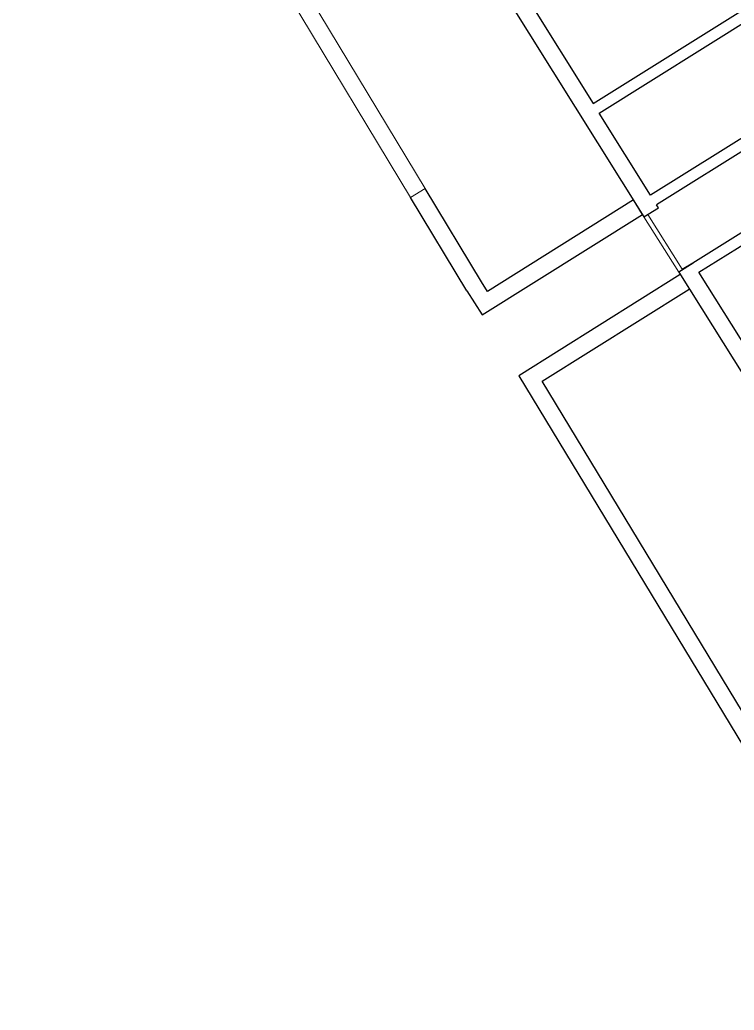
# Model space of a CAD drawing. Header units: millimetres. Extents: x -10647 to 220459, y -5491 to 72638.
# Drawn here: x 134241 to 146803, y 25907 to 43317 of the extents above; entities that cross this region are included whole.
import ezdxf

# ---------------------------------------------------------------- set-up
doc = ezdxf.new("R2010")
doc.units = ezdxf.units.MM
for name, color, linetype, lineweight in [('A-FLOR-____-OTLN', 9, 'Continuous', 9), ('A-WALL-____-MCUT', 9, 'Continuous', 25), ('A-WALL-____-OTLN', 9, 'Continuous', 9)]:
    doc.layers.add(name, color=color, linetype=linetype, lineweight=lineweight)

msp = doc.modelspace()

# ---------------------------------------------------------------- linework, layer by layer
at = {"layer": 'A-FLOR-____-OTLN'}
for p, q in [((145285, 39897), (145890, 38931)), ((145890, 38931), (146076, 39048)), ((145890, 38931), (145896, 38922))]:
    msp.add_line(p, q, dxfattribs=at)
at = {"layer": 'A-WALL-____-MCUT'}
for p, q in [((144325, 41845), (158880, 50961)), ((144431, 41675), (158987, 50792)), ((160024, 49437), (145333, 40235)), ((160131, 49267), (145439, 40065)), ((146076, 39048), (160856, 48305)), ((146183, 38879), (160962, 48136)), ((142204, 45231), (144325, 41845)), ((141949, 45072), (145217, 39855)), ((145333, 40235), (144431, 41675)), ((142359, 38712), (141368, 40354)), ((142104, 38555), (141113, 40195)), ((145032, 40151), (142465, 38544)), ((145191, 39897), (145032, 40151)), ((145472, 40014), (145439, 40065)), ((142370, 38130), (145191, 39897)), ((145217, 39855), (145472, 40014)), ((146082, 39039), (145828, 38880)), ((146076, 39048), (146082, 39039)), ((145854, 38838), (143018, 37061)), ((145828, 38880), (148025, 35373)), ((148279, 35532), (146183, 38879)), ((142465, 38544), (142359, 38712)), ((142104, 38555), (142370, 38130)), ((143428, 36964), (146014, 38583)), ((143018, 37061), (149770, 25907)), ((149742, 26533), (143428, 36964))]:
    msp.add_line(p, q, dxfattribs=at)
at = {"layer": 'A-WALL-____-OTLN'}
for p, q in [((134498, 51728), (141368, 40354)), ((141113, 40195), (134241, 51574)), ((141368, 40354), (141113, 40195)), ((145828, 38880), (145217, 39855)), ((145890, 38931), (145896, 38922))]:
    msp.add_line(p, q, dxfattribs=at)

doc.saveas('drawing.dxf')
